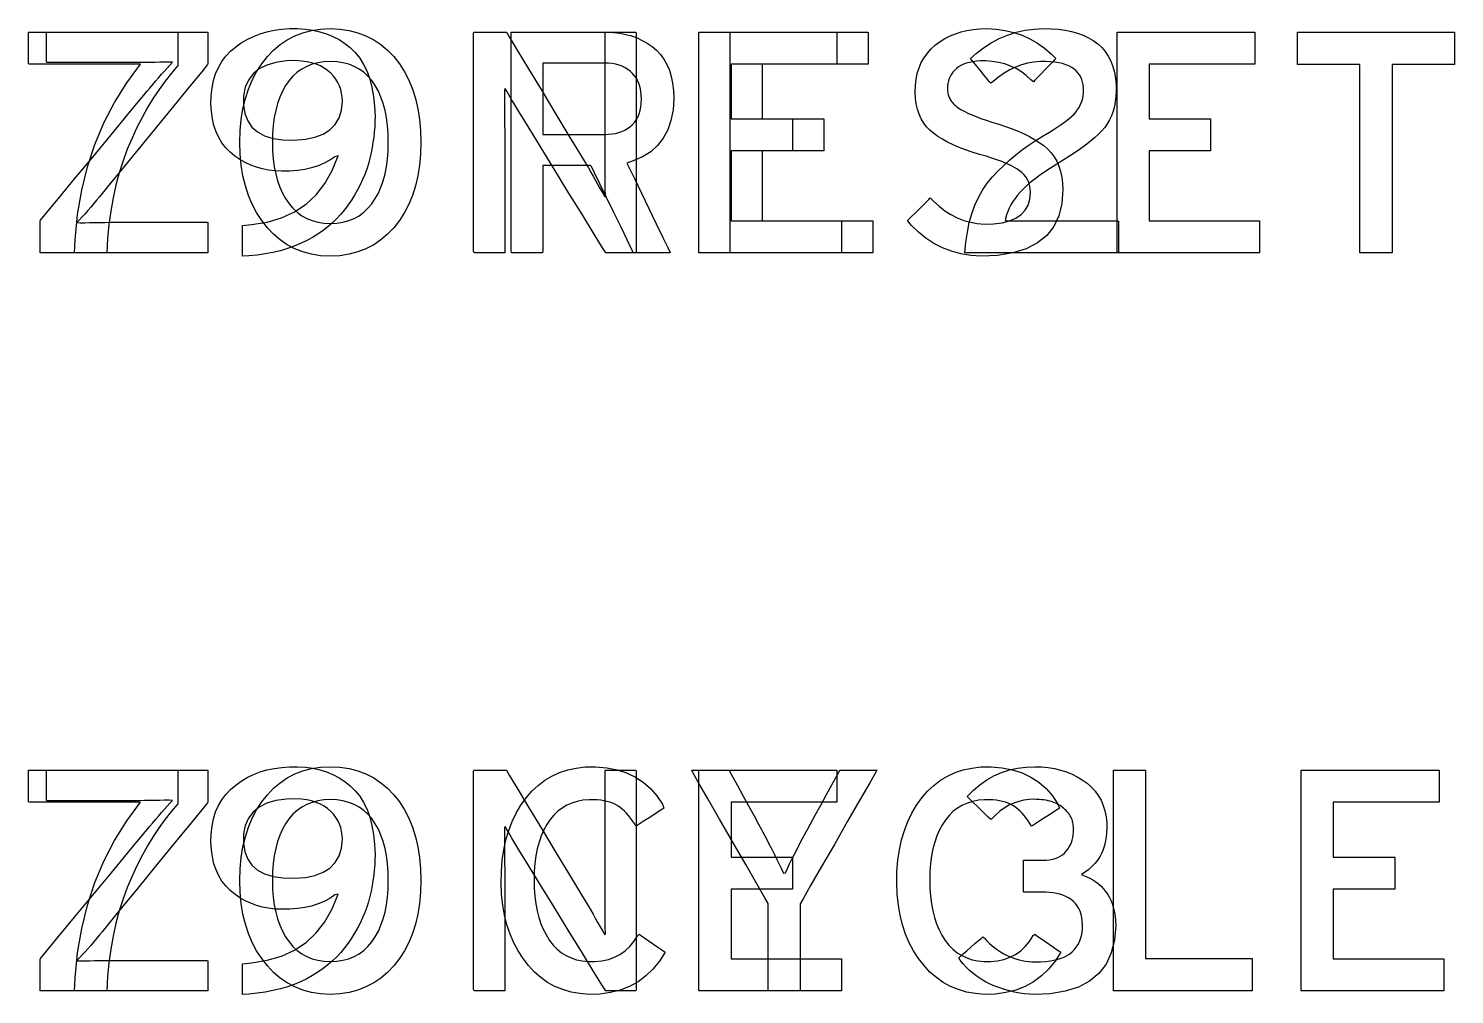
# Model space of a CAD drawing. Extents: x 1 to 47.7, y 0.2 to 35.
# Drawn here: x 20.298 to 20.925, y 9.201 to 9.626 of the extents above; entities that cross this region are included whole.
import ezdxf

# ---------------------------------------------------------------- set-up
doc = ezdxf.new("R2010")
doc.units = 0
doc.header["$MEASUREMENT"] = 0
doc.layers.add('4_2__4U__FRONT_PANEL_W_24_', color=7, linetype='CONTINUOUS')
doc.layers.add('5_1___24__TARGET_LEDS___12', color=7, linetype='CONTINUOUS')

msp = doc.modelspace()

# ---------------------------------------------------------------- linework, layer by layer
at = {"layer": '4_2__4U__FRONT_PANEL_W_24_'}
for points in [[(20.45022, 9.58721), (20.45019, 9.58498), (20.45008, 9.58274), (20.4499, 9.58047), (20.44965, 9.57819), (20.44933, 9.57589), (20.44893, 9.57356), (20.44847, 9.57122), (20.44793, 9.56886), (20.44731, 9.56648), (20.44655, 9.5641), (20.44569, 9.56175), (20.44473, 9.55944), (20.44366, 9.55715), (20.4425, 9.55489), (20.44123, 9.55267), (20.43987, 9.55047), (20.4384, 9.54831), (20.43686, 9.54621), (20.43521, 9.5442), (20.43343, 9.54228), (20.43153, 9.54045), (20.4295, 9.53871), (20.42735, 9.53705), (20.42508, 9.53548), (20.42267, 9.534), (20.42015, 9.53261), (20.41746, 9.5313), (20.41463, 9.53012), (20.41167, 9.52907), (20.40856, 9.52816), (20.40532, 9.52738), (20.40193, 9.52674), (20.39841, 9.52623), (20.39475, 9.52586), (20.39185, 9.52569), (20.39185, 9.52641), (20.39185, 9.5279), (20.39185, 9.52993), (20.39185, 9.53224), (20.39185, 9.53457), (20.39185, 9.53668), (20.39185, 9.53832), (20.39185, 9.53924), (20.39584, 9.53963), (20.40278, 9.54072), (20.4091, 9.54258), (20.4148, 9.54522), (20.41988, 9.54862), (20.42434, 9.55279), (20.42818, 9.55772), (20.4314, 9.56343), (20.434, 9.56991), (20.43257, 9.5695), (20.4303, 9.56796), (20.42784, 9.56664), (20.42518, 9.56553), (20.42234, 9.56463), (20.41929, 9.56395), (20.41606, 9.56348), (20.41264, 9.56322), (20.40913, 9.56317), (20.4062, 9.5633), (20.40338, 9.56363), (20.40066, 9.56416), (20.39803, 9.56489), (20.39551, 9.56582), (20.39309, 9.56694), (20.39077, 9.56827), (20.38855, 9.5698), (20.38644, 9.57152), (20.38454, 9.57345), (20.38288, 9.57559), (20.38147, 9.57794), (20.3803, 9.5805), (20.37936, 9.58326), (20.37867, 9.58623), (20.37822, 9.58941), (20.37801, 9.5928), (20.3781, 9.5964), (20.37849, 9.59983), (20.37915, 9.60304), (20.38009, 9.60605), (20.38131, 9.60884), (20.3828, 9.61143), (20.38457, 9.6138), (20.38663, 9.61595), (20.38895, 9.6179), (20.39139, 9.61967), (20.39398, 9.62121), (20.39672, 9.62254), (20.39961, 9.62365), (20.40264, 9.62454), (20.40582, 9.62522), (20.40915, 9.62568), (20.41262, 9.62592), (20.41618, 9.62595), (20.41959, 9.62573), (20.42284, 9.62528), (20.42595, 9.62459), (20.42891, 9.62367), (20.43172, 9.6225), (20.43439, 9.62109), (20.4369, 9.61945), (20.43927, 9.61756), (20.4415, 9.6154), (20.44349, 9.61294), (20.44522, 9.61017), (20.4467, 9.60709), (20.44792, 9.60372), (20.44888, 9.60004), (20.44959, 9.59607), (20.45003, 9.59179)], [(20.75289, 9.55512), (20.75249, 9.54899), (20.75118, 9.54357), (20.74896, 9.53887), (20.74583, 9.53488), (20.74178, 9.5316), (20.73682, 9.52904), (20.73095, 9.52719), (20.72417, 9.52606), (20.7171, 9.52569), (20.71247, 9.52606), (20.70806, 9.52681), (20.70387, 9.52794), (20.69991, 9.52945), (20.69618, 9.53134), (20.69266, 9.53361), (20.68937, 9.53626), (20.6863, 9.53929), (20.68457, 9.54142), (20.68518, 9.54203), (20.68633, 9.54317), (20.68784, 9.54468), (20.68953, 9.54637), (20.69123, 9.54806), (20.69275, 9.54957), (20.69392, 9.55074), (20.69456, 9.55138), (20.696, 9.55002), (20.69846, 9.54774), (20.70101, 9.54575), (20.70366, 9.54405), (20.70641, 9.54264), (20.70926, 9.54152), (20.7122, 9.54069), (20.71524, 9.54016), (20.71838, 9.53991), (20.72237, 9.54), (20.72617, 9.54046), (20.72946, 9.54129), (20.73225, 9.54248), (20.73453, 9.54404), (20.73631, 9.54596), (20.73759, 9.54825), (20.73837, 9.55091), (20.73865, 9.55393), (20.73859, 9.55526), (20.73842, 9.55645), (20.73813, 9.55759), (20.73772, 9.55868), (20.73719, 9.55972), (20.73655, 9.5607), (20.73578, 9.56164), (20.7349, 9.56253), (20.73389, 9.56336), (20.73267, 9.56419), (20.73127, 9.56501), (20.72969, 9.56582), (20.72794, 9.56662), (20.726, 9.56741), (20.72389, 9.56819), (20.72159, 9.56897), (20.71912, 9.56973), (20.71626, 9.57055), (20.71306, 9.57154), (20.71006, 9.57257), (20.70725, 9.57365), (20.70463, 9.57479), (20.7022, 9.57597), (20.69997, 9.57721), (20.69794, 9.57849), (20.69609, 9.57983), (20.69444, 9.5812), (20.69296, 9.58271), (20.69167, 9.58438), (20.69057, 9.58623), (20.68966, 9.58825), (20.68894, 9.59045), (20.68842, 9.59282), (20.68808, 9.59536), (20.68793, 9.59808), (20.688, 9.60092), (20.68831, 9.60364), (20.68885, 9.60622), (20.68961, 9.60866), (20.69061, 9.61096), (20.69183, 9.61312), (20.69328, 9.61514), (20.69496, 9.61701), (20.69687, 9.61875), (20.69888, 9.62025), (20.701, 9.62158), (20.70325, 9.62273), (20.70562, 9.62371), (20.70811, 9.62451), (20.71072, 9.62514), (20.71345, 9.62559), (20.71631, 9.62586), (20.7194, 9.62596), (20.72353, 9.62573), (20.7275, 9.62517), (20.7313, 9.62427), (20.73493, 9.62305), (20.7384, 9.62148), (20.74169, 9.61959), (20.74482, 9.61736), (20.74778, 9.6148), (20.74977, 9.61274), (20.74922, 9.61218), (20.74813, 9.61104), (20.74667, 9.60953), (20.74501, 9.6078), (20.74333, 9.60606), (20.7418, 9.60448), (20.74061, 9.60324), (20.73992, 9.60252), (20.73888, 9.6034), (20.73683, 9.60528), (20.73465, 9.60691), (20.73234, 9.60831), (20.72991, 9.60947), (20.72734, 9.61039), (20.72465, 9.61107), (20.72183, 9.61151), (20.71888, 9.61171), (20.71665, 9.61169), (20.71492, 9.61156), (20.7133, 9.61135), (20.7118, 9.61106), (20.71042, 9.61069), (20.70915, 9.61023), (20.70799, 9.60969), (20.70695, 9.60907), (20.70603, 9.60837), (20.70521, 9.60757), (20.70449, 9.60673), (20.70387, 9.60583), (20.70335, 9.6049), (20.70292, 9.60392), (20.70258, 9.6029), (20.70235, 9.60184), (20.70221, 9.60073), (20.70216, 9.5996), (20.70217, 9.59904), (20.70221, 9.5985), (20.70227, 9.59797), (20.70235, 9.59746), (20.70246, 9.59697), (20.70259, 9.5965), (20.70274, 9.59604), (20.70292, 9.5956), (20.70312, 9.59517), (20.70336, 9.59471), (20.70364, 9.59426), (20.70396, 9.59381), (20.70431, 9.59337), (20.7047, 9.59293), (20.70514, 9.5925), (20.7056, 9.59207), (20.70611, 9.59165), (20.70687, 9.59109), (20.70807, 9.59032), (20.70945, 9.58955), (20.71102, 9.58878), (20.71278, 9.58799), (20.71472, 9.5872), (20.71686, 9.58641), (20.71919, 9.5856), (20.72171, 9.58479), (20.72468, 9.5839), (20.72771, 9.58291), (20.73058, 9.58186), (20.73329, 9.58076), (20.73584, 9.5796), (20.73823, 9.57839), (20.74047, 9.57712), (20.74254, 9.5758), (20.74446, 9.57442), (20.7462, 9.57295), (20.74774, 9.57131), (20.74908, 9.5695), (20.75021, 9.56752), (20.75115, 9.56538), (20.75189, 9.56307), (20.75242, 9.56059), (20.75276, 9.55794)], [(20.36351, 9.60969), (20.36064, 9.60637), (20.35787, 9.60286), (20.3552, 9.59915), (20.35262, 9.59525), (20.35014, 9.59116), (20.34777, 9.58687), (20.34548, 9.58239), (20.3433, 9.57771), (20.34122, 9.57282), (20.33932, 9.56774), (20.33764, 9.56247), (20.33618, 9.55703), (20.33494, 9.55142), (20.33392, 9.54563), (20.33311, 9.53967), (20.33252, 9.53353), (20.33215, 9.52722), (20.33161, 9.52722), (20.33016, 9.52722), (20.32808, 9.52722), (20.32566, 9.52722), (20.32317, 9.52722), (20.32088, 9.52722), (20.31909, 9.52722), (20.31805, 9.52722), (20.31821, 9.53294), (20.31933, 9.54406), (20.32117, 9.55477), (20.32371, 9.56506), (20.32697, 9.57494), (20.33093, 9.5844), (20.3356, 9.59345), (20.34098, 9.60209), (20.34707, 9.6103), (20.34519, 9.6103), (20.34017, 9.6103), (20.33298, 9.6103), (20.32458, 9.6103), (20.31595, 9.6103), (20.30803, 9.6103), (20.30181, 9.6103), (20.29824, 9.6103), (20.29774, 9.61044), (20.29774, 9.61147), (20.29774, 9.61325), (20.29774, 9.61551), (20.29774, 9.61797), (20.29774, 9.62037), (20.29774, 9.62243), (20.29774, 9.62386), (20.29774, 9.6244), (20.30026, 9.6244), (20.30695, 9.6244), (20.31654, 9.6244), (20.32773, 9.6244), (20.33924, 9.6244), (20.34979, 9.6244), (20.35809, 9.6244), (20.36286, 9.6244), (20.36351, 9.62426), (20.36351, 9.62319), (20.36351, 9.62133), (20.36351, 9.61898), (20.36351, 9.6164), (20.36351, 9.6139), (20.36351, 9.61175), (20.36351, 9.61026)], [(20.58172, 9.59534), (20.58136, 9.59019), (20.58046, 9.58552), (20.57903, 9.58135), (20.57707, 9.57766), (20.57457, 9.57446), (20.57154, 9.57175), (20.56797, 9.56952), (20.56387, 9.56779), (20.56108, 9.56674), (20.56227, 9.56428), (20.56451, 9.55964), (20.56746, 9.55356), (20.57074, 9.54677), (20.57401, 9.54001), (20.57691, 9.53403), (20.57907, 9.52956), (20.58014, 9.52734), (20.57987, 9.52722), (20.57851, 9.52722), (20.57636, 9.52722), (20.57372, 9.52722), (20.57091, 9.52722), (20.56822, 9.52722), (20.56596, 9.52722), (20.56443, 9.52722), (20.56392, 9.52723), (20.56311, 9.52891), (20.56117, 9.53289), (20.55847, 9.53847), (20.55533, 9.54493), (20.55212, 9.55156), (20.54918, 9.55763), (20.54685, 9.56243), (20.54549, 9.56524), (20.5451, 9.56568), (20.54367, 9.56568), (20.5411, 9.56568), (20.53779, 9.56568), (20.53414, 9.56568), (20.53054, 9.56568), (20.52739, 9.56568), (20.52509, 9.56568), (20.52404, 9.56568), (20.52401, 9.56471), (20.52401, 9.56128), (20.52401, 9.55607), (20.52401, 9.54978), (20.52401, 9.54313), (20.52401, 9.53683), (20.52401, 9.53162), (20.52401, 9.52819), (20.52399, 9.52722), (20.5233, 9.52722), (20.5218, 9.52722), (20.51976, 9.52722), (20.51742, 9.52722), (20.51504, 9.52722), (20.51289, 9.52722), (20.51122, 9.52722), (20.51028, 9.52722), (20.51017, 9.52834), (20.51017, 9.53544), (20.51017, 9.54757), (20.51017, 9.56291), (20.51017, 9.57965), (20.51017, 9.59597), (20.51017, 9.61007), (20.51017, 9.62014), (20.51017, 9.62437), (20.51145, 9.6244), (20.51533, 9.6244), (20.52107, 9.6244), (20.52789, 9.6244), (20.53503, 9.6244), (20.54171, 9.6244), (20.54717, 9.6244), (20.55063, 9.6244), (20.55226, 9.6244), (20.55514, 9.62425), (20.5579, 9.62392), (20.56056, 9.62341), (20.56309, 9.62271), (20.56552, 9.62182), (20.56783, 9.62075), (20.57003, 9.61949), (20.57212, 9.61805), (20.57409, 9.6164), (20.57585, 9.61452), (20.57738, 9.61242), (20.57868, 9.61011), (20.57975, 9.60759), (20.58058, 9.60485), (20.58119, 9.6019), (20.58157, 9.59873)], [(20.43585, 9.59402), (20.43577, 9.5958), (20.43553, 9.5975), (20.43513, 9.59914), (20.43457, 9.60071), (20.43385, 9.60221), (20.43296, 9.60364), (20.43192, 9.60501), (20.43072, 9.6063), (20.42936, 9.60751), (20.42784, 9.60858), (20.42616, 9.6095), (20.42432, 9.61027), (20.42231, 9.61088), (20.42015, 9.61135), (20.41783, 9.61167), (20.41534, 9.61184), (20.41121, 9.61171), (20.40657, 9.61105), (20.40258, 9.60988), (20.39924, 9.6082), (20.39655, 9.606), (20.39451, 9.6033), (20.39312, 9.60009), (20.39237, 9.59636), (20.39231, 9.59225), (20.39293, 9.58853), (20.39418, 9.58532), (20.39604, 9.58262), (20.39853, 9.58045), (20.40164, 9.57878), (20.40537, 9.57763), (20.40972, 9.577), (20.41469, 9.57687), (20.41957, 9.57722), (20.4238, 9.57809), (20.4274, 9.57947), (20.43037, 9.58136), (20.43269, 9.58376), (20.43438, 9.58667), (20.43543, 9.59009)], [(20.56748, 9.59494), (20.56739, 9.59674), (20.56719, 9.59843), (20.56687, 9.6), (20.56644, 9.60147), (20.56589, 9.60282), (20.56523, 9.60407), (20.56446, 9.6052), (20.56357, 9.60622), (20.56256, 9.60716), (20.56145, 9.60801), (20.56025, 9.60874), (20.55897, 9.60935), (20.55759, 9.60986), (20.55613, 9.61024), (20.55458, 9.61051), (20.55294, 9.61067), (20.55144, 9.61071), (20.55008, 9.61071), (20.54704, 9.61071), (20.54286, 9.61071), (20.53808, 9.61071), (20.53327, 9.61071), (20.52897, 9.61071), (20.52573, 9.61071), (20.5241, 9.61071), (20.52401, 9.61007), (20.52401, 9.60735), (20.52401, 9.60305), (20.52401, 9.59781), (20.52401, 9.59226), (20.52401, 9.58702), (20.52401, 9.58273), (20.52401, 9.58), (20.5241, 9.57937), (20.52573, 9.57937), (20.52897, 9.57937), (20.53327, 9.57937), (20.53808, 9.57937), (20.54286, 9.57937), (20.54704, 9.57937), (20.55008, 9.57937), (20.55144, 9.57937), (20.55291, 9.57941), (20.55452, 9.57955), (20.55605, 9.57981), (20.5575, 9.58018), (20.55885, 9.58065), (20.56013, 9.58124), (20.56132, 9.58193), (20.56242, 9.58273), (20.56345, 9.58364), (20.56436, 9.58465), (20.56516, 9.58577), (20.56585, 9.58702), (20.56641, 9.58837), (20.56686, 9.58984), (20.56718, 9.59142), (20.56739, 9.59312)], [(20.45022, 9.26221), (20.45019, 9.25999), (20.45008, 9.25775), (20.4499, 9.25548), (20.44965, 9.2532), (20.44933, 9.2509), (20.44893, 9.24857), (20.44847, 9.24623), (20.44793, 9.24387), (20.44731, 9.24148), (20.44655, 9.23911), (20.44569, 9.23676), (20.44473, 9.23444), (20.44366, 9.23216), (20.4425, 9.2299), (20.44123, 9.22768), (20.43987, 9.22548), (20.4384, 9.22332), (20.43686, 9.22122), (20.43521, 9.21921), (20.43343, 9.21729), (20.43153, 9.21546), (20.4295, 9.21371), (20.42735, 9.21206), (20.42508, 9.21049), (20.42267, 9.20901), (20.42015, 9.20762), (20.41746, 9.20631), (20.41463, 9.20513), (20.41167, 9.20408), (20.40856, 9.20317), (20.40532, 9.20239), (20.40193, 9.20175), (20.39841, 9.20124), (20.39475, 9.20087), (20.39185, 9.2007), (20.39185, 9.20142), (20.39185, 9.20291), (20.39185, 9.20494), (20.39185, 9.20724), (20.39185, 9.20958), (20.39185, 9.21169), (20.39185, 9.21333), (20.39185, 9.21425), (20.39584, 9.21463), (20.40278, 9.21573), (20.4091, 9.21759), (20.4148, 9.22023), (20.41988, 9.22363), (20.42434, 9.2278), (20.42818, 9.23273), (20.4314, 9.23844), (20.434, 9.24491), (20.43257, 9.24451), (20.4303, 9.24297), (20.42784, 9.24165), (20.42518, 9.24054), (20.42234, 9.23964), (20.41929, 9.23896), (20.41606, 9.23849), (20.41264, 9.23823), (20.40913, 9.23818), (20.4062, 9.23831), (20.40338, 9.23864), (20.40066, 9.23917), (20.39803, 9.2399), (20.39551, 9.24083), (20.39309, 9.24195), (20.39077, 9.24328), (20.38855, 9.2448), (20.38644, 9.24653), (20.38454, 9.24846), (20.38288, 9.2506), (20.38147, 9.25295), (20.3803, 9.2555), (20.37936, 9.25827), (20.37867, 9.26124), (20.37822, 9.26442), (20.37801, 9.26781), (20.3781, 9.2714), (20.37849, 9.27483), (20.37915, 9.27805), (20.38009, 9.28106), (20.38131, 9.28385), (20.3828, 9.28643), (20.38457, 9.2888), (20.38663, 9.29096), (20.38895, 9.29291), (20.39139, 9.29467), (20.39398, 9.29622), (20.39672, 9.29755), (20.39961, 9.29866), (20.40264, 9.29955), (20.40582, 9.30023), (20.40915, 9.30069), (20.41262, 9.30093), (20.41618, 9.30095), (20.41959, 9.30074), (20.42284, 9.30029), (20.42595, 9.2996), (20.42891, 9.29867), (20.43172, 9.29751), (20.43439, 9.2961), (20.4369, 9.29446), (20.43927, 9.29257), (20.4415, 9.29041), (20.44349, 9.28794), (20.44522, 9.28517), (20.4467, 9.2821), (20.44792, 9.27873), (20.44888, 9.27505), (20.44959, 9.27107), (20.45003, 9.2668)], [(20.57794, 9.21925), (20.57539, 9.21531), (20.57254, 9.21184), (20.5694, 9.20883), (20.56595, 9.2063), (20.5622, 9.20423), (20.55815, 9.20264), (20.55379, 9.20151), (20.54914, 9.20085), (20.54441, 9.2007), (20.54034, 9.20105), (20.53649, 9.20175), (20.53284, 9.20281), (20.5294, 9.20422), (20.52618, 9.20599), (20.52316, 9.2081), (20.52035, 9.21058), (20.51776, 9.2134), (20.51534, 9.21653), (20.51316, 9.21986), (20.51126, 9.22343), (20.50963, 9.22724), (20.50829, 9.23129), (20.50723, 9.23557), (20.50644, 9.24008), (20.50594, 9.24484), (20.50571, 9.24983), (20.50581, 9.2549), (20.50621, 9.25976), (20.50688, 9.26438), (20.50783, 9.26878), (20.50906, 9.27294), (20.51057, 9.27687), (20.51236, 9.28057), (20.51443, 9.28404), (20.51677, 9.28728), (20.51928, 9.2902), (20.52201, 9.29277), (20.52494, 9.29499), (20.52808, 9.29687), (20.53143, 9.29839), (20.535, 9.29956), (20.53877, 9.30038), (20.54276, 9.30085), (20.54725, 9.30093), (20.55216, 9.30051), (20.55672, 9.29962), (20.56093, 9.29827), (20.56478, 9.29644), (20.56828, 9.29414), (20.57143, 9.29138), (20.57422, 9.28814), (20.57666, 9.28444), (20.57737, 9.28272), (20.57644, 9.28212), (20.57488, 9.28111), (20.57292, 9.27985), (20.5708, 9.27848), (20.56872, 9.27714), (20.56692, 9.27598), (20.56563, 9.27515), (20.56506, 9.27478), (20.56435, 9.27593), (20.56352, 9.27719), (20.56266, 9.27837), (20.56179, 9.27947), (20.56089, 9.28049), (20.55998, 9.28143), (20.55904, 9.28229), (20.55808, 9.28307), (20.55708, 9.28376), (20.55598, 9.28435), (20.55482, 9.28487), (20.55359, 9.28532), (20.5523, 9.28569), (20.55095, 9.28599), (20.54952, 9.28622), (20.54804, 9.28637), (20.54648, 9.28645), (20.5444, 9.28643), (20.54171, 9.28619), (20.53917, 9.2857), (20.5368, 9.28497), (20.53458, 9.284), (20.53252, 9.28279), (20.53061, 9.28134), (20.52886, 9.27965), (20.52727, 9.27772), (20.52581, 9.27552), (20.52451, 9.27313), (20.52338, 9.27054), (20.52242, 9.26777), (20.52163, 9.26481), (20.52102, 9.26167), (20.52058, 9.25834), (20.52031, 9.25482), (20.52021, 9.25111), (20.52028, 9.24742), (20.52053, 9.24392), (20.52095, 9.2406), (20.52154, 9.23746), (20.5223, 9.23451), (20.52324, 9.23174), (20.52435, 9.22915), (20.52563, 9.22675), (20.52707, 9.22452), (20.52864, 9.22246), (20.53037, 9.22065), (20.53225, 9.2191), (20.5343, 9.21781), (20.53649, 9.21678), (20.53885, 9.216), (20.54136, 9.21548), (20.54403, 9.21521), (20.54701, 9.21521), (20.55005, 9.21552), (20.5529, 9.21615), (20.55555, 9.21709), (20.558, 9.21836), (20.56025, 9.21994), (20.56231, 9.22185), (20.56416, 9.22407), (20.56582, 9.22661), (20.56646, 9.22718), (20.56743, 9.22651), (20.56895, 9.22546), (20.57082, 9.22417), (20.57282, 9.22279), (20.57474, 9.22146), (20.57637, 9.22033), (20.57751, 9.21955)], [(20.75202, 9.21925), (20.74948, 9.21531), (20.74663, 9.21184), (20.74348, 9.20883), (20.74003, 9.2063), (20.73628, 9.20423), (20.73223, 9.20264), (20.72788, 9.20151), (20.72322, 9.20085), (20.7185, 9.2007), (20.71443, 9.20105), (20.71057, 9.20175), (20.70692, 9.20281), (20.70349, 9.20422), (20.70026, 9.20599), (20.69724, 9.2081), (20.69444, 9.21058), (20.69184, 9.2134), (20.68942, 9.21653), (20.68724, 9.21986), (20.68534, 9.22343), (20.68372, 9.22724), (20.68238, 9.23129), (20.68131, 9.23557), (20.68053, 9.24008), (20.68002, 9.24484), (20.67979, 9.24983), (20.6799, 9.2549), (20.68029, 9.25976), (20.68097, 9.26438), (20.68192, 9.26878), (20.68315, 9.27294), (20.68466, 9.27687), (20.68645, 9.28057), (20.68852, 9.28404), (20.69086, 9.28728), (20.69337, 9.2902), (20.69609, 9.29277), (20.69902, 9.29499), (20.70217, 9.29687), (20.70552, 9.29839), (20.70908, 9.29956), (20.71286, 9.30038), (20.71684, 9.30085), (20.72133, 9.30093), (20.72625, 9.30051), (20.73081, 9.29962), (20.73501, 9.29827), (20.73887, 9.29644), (20.74237, 9.29414), (20.74551, 9.29138), (20.74831, 9.28814), (20.75075, 9.28444), (20.75146, 9.28272), (20.75052, 9.28212), (20.74897, 9.28111), (20.74701, 9.27985), (20.74488, 9.27848), (20.74281, 9.27714), (20.74101, 9.27598), (20.73971, 9.27515), (20.73914, 9.27478), (20.73843, 9.27593), (20.7376, 9.27719), (20.73675, 9.27837), (20.73588, 9.27947), (20.73498, 9.28049), (20.73406, 9.28143), (20.73312, 9.28229), (20.73216, 9.28307), (20.73117, 9.28376), (20.73007, 9.28435), (20.72891, 9.28487), (20.72769, 9.28532), (20.72639, 9.28569), (20.72504, 9.28599), (20.72361, 9.28622), (20.72212, 9.28637), (20.72057, 9.28645), (20.71848, 9.28643), (20.71579, 9.28619), (20.71326, 9.2857), (20.71088, 9.28497), (20.70867, 9.284), (20.7066, 9.28279), (20.7047, 9.28134), (20.70295, 9.27965), (20.70136, 9.27772), (20.6999, 9.27552), (20.69859, 9.27313), (20.69746, 9.27054), (20.6965, 9.26777), (20.69572, 9.26481), (20.6951, 9.26167), (20.69466, 9.25834), (20.69439, 9.25482), (20.6943, 9.25111), (20.69437, 9.24742), (20.69462, 9.24392), (20.69503, 9.2406), (20.69563, 9.23746), (20.69639, 9.23451), (20.69732, 9.23174), (20.69843, 9.22915), (20.69971, 9.22675), (20.70116, 9.22452), (20.70273, 9.22246), (20.70446, 9.22065), (20.70634, 9.2191), (20.70838, 9.21781), (20.71058, 9.21678), (20.71293, 9.216), (20.71545, 9.21548), (20.71812, 9.21521), (20.72109, 9.21521), (20.72414, 9.21552), (20.72699, 9.21615), (20.72964, 9.21709), (20.73209, 9.21836), (20.73434, 9.21994), (20.73639, 9.22185), (20.73825, 9.22407), (20.73991, 9.22661), (20.74055, 9.22718), (20.74152, 9.22651), (20.74304, 9.22546), (20.7449, 9.22417), (20.7469, 9.22279), (20.74883, 9.22146), (20.75046, 9.22033), (20.7516, 9.21955)], [(20.36351, 9.2847), (20.36064, 9.28138), (20.35787, 9.27787), (20.3552, 9.27416), (20.35262, 9.27026), (20.35014, 9.26617), (20.34777, 9.26188), (20.34548, 9.2574), (20.3433, 9.25272), (20.34122, 9.24783), (20.33932, 9.24274), (20.33764, 9.23748), (20.33618, 9.23204), (20.33494, 9.22643), (20.33392, 9.22064), (20.33311, 9.21468), (20.33252, 9.20854), (20.33215, 9.20223), (20.33161, 9.20223), (20.33016, 9.20223), (20.32808, 9.20223), (20.32566, 9.20223), (20.32317, 9.20223), (20.32088, 9.20223), (20.31909, 9.20223), (20.31805, 9.20223), (20.31821, 9.20795), (20.31933, 9.21907), (20.32117, 9.22978), (20.32371, 9.24007), (20.32697, 9.24995), (20.33093, 9.25941), (20.3356, 9.26846), (20.34098, 9.27709), (20.34707, 9.28531), (20.34519, 9.28531), (20.34017, 9.28531), (20.33298, 9.28531), (20.32458, 9.28531), (20.31595, 9.28531), (20.30803, 9.28531), (20.30181, 9.28531), (20.29824, 9.28531), (20.29774, 9.28545), (20.29774, 9.28647), (20.29774, 9.28825), (20.29774, 9.29052), (20.29774, 9.29298), (20.29774, 9.29538), (20.29774, 9.29744), (20.29774, 9.29887), (20.29774, 9.29941), (20.30026, 9.29941), (20.30695, 9.29941), (20.31654, 9.29941), (20.32773, 9.29941), (20.33924, 9.29941), (20.34979, 9.29941), (20.35809, 9.29941), (20.36286, 9.29941), (20.36351, 9.29926), (20.36351, 9.2982), (20.36351, 9.29634), (20.36351, 9.29398), (20.36351, 9.29141), (20.36351, 9.28891), (20.36351, 9.28676), (20.36351, 9.28526)], [(20.63733, 9.24064), (20.63733, 9.23922), (20.63733, 9.23542), (20.63733, 9.22996), (20.63733, 9.22355), (20.63733, 9.21692), (20.63733, 9.21078), (20.63733, 9.20584), (20.63733, 9.20282), (20.63726, 9.20223), (20.63639, 9.20223), (20.63474, 9.20223), (20.63258, 9.20223), (20.63016, 9.20223), (20.62776, 9.20223), (20.62564, 9.20223), (20.62405, 9.20223), (20.62326, 9.20223), (20.62322, 9.203), (20.62322, 9.20623), (20.62322, 9.21131), (20.62322, 9.21753), (20.62322, 9.22418), (20.62322, 9.23053), (20.62322, 9.23588), (20.62322, 9.23949), (20.62321, 9.2407), (20.62174, 9.24326), (20.61825, 9.24934), (20.61335, 9.25787), (20.60768, 9.26773), (20.60187, 9.27784), (20.59654, 9.28711), (20.59233, 9.29444), (20.58986, 9.29874), (20.58961, 9.29941), (20.59073, 9.29941), (20.59273, 9.29941), (20.5953, 9.29941), (20.59814, 9.29941), (20.60094, 9.29941), (20.60339, 9.29941), (20.60518, 9.29941), (20.606, 9.29941), (20.60639, 9.29874), (20.6077, 9.29635), (20.60969, 9.29271), (20.61208, 9.28833), (20.61462, 9.28369), (20.61701, 9.2793), (20.619, 9.27567), (20.6203, 9.27328), (20.62093, 9.27212), (20.62228, 9.26955), (20.62357, 9.26707), (20.6248, 9.26468), (20.62596, 9.26239), (20.62706, 9.26019), (20.6281, 9.25809), (20.62908, 9.25608), (20.62999, 9.25417), (20.63083, 9.25431), (20.63172, 9.25618), (20.63267, 9.25815), (20.63369, 9.26023), (20.63479, 9.26242), (20.63596, 9.26471), (20.6372, 9.26711), (20.63851, 9.26962), (20.6399, 9.27223), (20.64048, 9.2733), (20.64187, 9.27584), (20.64393, 9.27958), (20.64637, 9.28403), (20.64892, 9.28869), (20.65131, 9.29305), (20.65326, 9.29661), (20.6545, 9.29887), (20.65485, 9.29941), (20.65576, 9.29941), (20.65759, 9.29941), (20.66004, 9.29941), (20.66281, 9.29941), (20.6656, 9.29941), (20.6681, 9.29941), (20.67, 9.29941), (20.671, 9.29941), (20.67057, 9.2985), (20.66791, 9.29388), (20.66357, 9.28633), (20.65817, 9.27693), (20.65235, 9.26678), (20.64672, 9.25699), (20.64192, 9.24864), (20.63858, 9.24282)], [(20.43585, 9.26903), (20.43577, 9.27081), (20.43553, 9.27251), (20.43513, 9.27415), (20.43457, 9.27572), (20.43385, 9.27722), (20.43296, 9.27865), (20.43192, 9.28002), (20.43072, 9.28131), (20.42936, 9.28252), (20.42784, 9.28359), (20.42616, 9.28451), (20.42432, 9.28527), (20.42231, 9.28589), (20.42015, 9.28636), (20.41783, 9.28668), (20.41534, 9.28685), (20.41121, 9.28672), (20.40657, 9.28606), (20.40258, 9.28489), (20.39924, 9.28321), (20.39655, 9.28101), (20.39451, 9.27831), (20.39312, 9.2751), (20.39237, 9.27137), (20.39231, 9.26726), (20.39293, 9.26354), (20.39418, 9.26033), (20.39604, 9.25763), (20.39853, 9.25545), (20.40164, 9.25379), (20.40537, 9.25264), (20.40972, 9.252), (20.41469, 9.25188), (20.41957, 9.25223), (20.4238, 9.2531), (20.4274, 9.25448), (20.43037, 9.25637), (20.43269, 9.25877), (20.43438, 9.26168), (20.43543, 9.2651)]]:
    msp.add_lwpolyline(points, close=True, dxfattribs=at)
for points in [[(20.60654, 9.52722), (20.60654, 9.6244), (20.66721, 9.6244), (20.66721, 9.6103), (20.62065, 9.6103), (20.62065, 9.58615), (20.64769, 9.58615), (20.64769, 9.57206), (20.62065, 9.57206), (20.62065, 9.54132), (20.66924, 9.54132), (20.66924, 9.52722), (20.60654, 9.52722)], [(20.77676, 9.52722), (20.77676, 9.6244), (20.83743, 9.6244), (20.83743, 9.6103), (20.79087, 9.6103), (20.79087, 9.58615), (20.81791, 9.58615), (20.81791, 9.57206), (20.79087, 9.57206), (20.79087, 9.54132), (20.83946, 9.54132), (20.83946, 9.52722), (20.77676, 9.52722)], [(20.89775, 9.61017), (20.89775, 9.52722), (20.88364, 9.52722), (20.88364, 9.61017), (20.85619, 9.61017), (20.85619, 9.6244), (20.92524, 9.6244), (20.92524, 9.61017), (20.89775, 9.61017)], [(20.7752, 9.20223), (20.7752, 9.29941), (20.78931, 9.29941), (20.78931, 9.21646), (20.83626, 9.21646), (20.83626, 9.20223), (20.7752, 9.20223)], [(20.8578, 9.20223), (20.8578, 9.29941), (20.91846, 9.29941), (20.91846, 9.28531), (20.87191, 9.28531), (20.87191, 9.26116), (20.89895, 9.26116), (20.89895, 9.24706), (20.87191, 9.24706), (20.87191, 9.21633), (20.92051, 9.21633), (20.92051, 9.20223), (20.8578, 9.20223)]]:
    msp.add_lwpolyline(points, dxfattribs=at)
at = {"layer": '5_1___24__TARGET_LEDS___12'}
for points in [[(20.47043, 9.57587), (20.47026, 9.5707), (20.46979, 9.56578), (20.46904, 9.56111), (20.46801, 9.55668), (20.46668, 9.55251), (20.46507, 9.54858), (20.46317, 9.54491), (20.46099, 9.54148), (20.4585, 9.53828), (20.45576, 9.5354), (20.45281, 9.53289), (20.44963, 9.53076), (20.44624, 9.529), (20.44263, 9.52761), (20.4388, 9.52659), (20.43475, 9.52595), (20.43049, 9.52569), (20.42626, 9.52595), (20.42225, 9.52659), (20.41846, 9.52761), (20.41489, 9.529), (20.41155, 9.53076), (20.40843, 9.53289), (20.40552, 9.5354), (20.40284, 9.53828), (20.40035, 9.54148), (20.39812, 9.54491), (20.39617, 9.54858), (20.39452, 9.55251), (20.39317, 9.55668), (20.3921, 9.56111), (20.39133, 9.56578), (20.39086, 9.5707), (20.39068, 9.57587), (20.39086, 9.58105), (20.39133, 9.58598), (20.3921, 9.59067), (20.39317, 9.59511), (20.39452, 9.59931), (20.39617, 9.60327), (20.39812, 9.60698), (20.40035, 9.61045), (20.40284, 9.61365), (20.40552, 9.61648), (20.40843, 9.61895), (20.41155, 9.62105), (20.41489, 9.62278), (20.41846, 9.62413), (20.42225, 9.62512), (20.42626, 9.62574), (20.43049, 9.62599), (20.43475, 9.62574), (20.4388, 9.62512), (20.44263, 9.62413), (20.44624, 9.62278), (20.44963, 9.62105), (20.45281, 9.61895), (20.45576, 9.61648), (20.4585, 9.61365), (20.46099, 9.61045), (20.46317, 9.60698), (20.46507, 9.60327), (20.46668, 9.59931), (20.46801, 9.59511), (20.46904, 9.59067), (20.46979, 9.58598), (20.47026, 9.58105)], [(20.70983, 9.52725), (20.71023, 9.53191), (20.71087, 9.53633), (20.71174, 9.54052), (20.71285, 9.54446), (20.7142, 9.54817), (20.71577, 9.55164), (20.71759, 9.55487), (20.71964, 9.55787), (20.72192, 9.56062), (20.72436, 9.56321), (20.7269, 9.56571), (20.72954, 9.56812), (20.73228, 9.57043), (20.73512, 9.57265), (20.73806, 9.57478), (20.74111, 9.57681), (20.74425, 9.57875), (20.74699, 9.58036), (20.74902, 9.58162), (20.75089, 9.58284), (20.7526, 9.58402), (20.75415, 9.58516), (20.75553, 9.58626), (20.75675, 9.58732), (20.75781, 9.58833), (20.7587, 9.58931), (20.75942, 9.59027), (20.76003, 9.59125), (20.76056, 9.59225), (20.761, 9.59326), (20.76137, 9.59429), (20.76166, 9.59534), (20.76187, 9.59641), (20.762, 9.5975), (20.76204, 9.5986), (20.762, 9.5999), (20.76186, 9.60117), (20.7616, 9.60236), (20.76125, 9.60349), (20.76078, 9.60455), (20.76021, 9.60554), (20.75954, 9.60646), (20.75876, 9.60732), (20.75787, 9.60811), (20.75681, 9.60884), (20.7556, 9.60949), (20.75426, 9.61004), (20.75278, 9.61051), (20.75115, 9.61088), (20.74939, 9.61116), (20.74748, 9.61136), (20.74543, 9.61146), (20.74303, 9.61145), (20.74018, 9.61119), (20.73741, 9.61069), (20.73471, 9.60995), (20.73208, 9.60898), (20.72952, 9.60776), (20.72703, 9.60631), (20.72462, 9.60462), (20.72228, 9.6027), (20.72116, 9.60189), (20.72051, 9.60269), (20.71942, 9.60403), (20.71803, 9.60574), (20.71651, 9.60761), (20.71501, 9.60945), (20.7137, 9.61106), (20.71274, 9.61225), (20.71228, 9.61281), (20.71473, 9.61502), (20.71802, 9.61754), (20.72142, 9.61973), (20.72495, 9.62159), (20.7286, 9.62312), (20.73238, 9.62433), (20.73628, 9.62521), (20.7403, 9.62576), (20.74444, 9.62599), (20.74775, 9.62591), (20.75089, 9.62566), (20.75387, 9.62524), (20.75668, 9.62466), (20.75933, 9.62392), (20.7618, 9.62301), (20.76412, 9.62193), (20.76626, 9.62069), (20.76823, 9.61927), (20.77001, 9.61762), (20.77157, 9.6158), (20.77291, 9.6138), (20.77403, 9.61162), (20.77494, 9.60927), (20.77563, 9.60673), (20.77611, 9.60402), (20.77637, 9.60113), (20.77641, 9.59836), (20.77627, 9.59599), (20.77599, 9.59373), (20.77557, 9.59158), (20.775, 9.58953), (20.7743, 9.5876), (20.77344, 9.58577), (20.77245, 9.58405), (20.77131, 9.58245), (20.76999, 9.58092), (20.76847, 9.57938), (20.76679, 9.57783), (20.76493, 9.57625), (20.7629, 9.57465), (20.76071, 9.57304), (20.75834, 9.5714), (20.7558, 9.56975), (20.75309, 9.56807), (20.75019, 9.5663), (20.74746, 9.56457), (20.74494, 9.56289), (20.74262, 9.56127), (20.7405, 9.5597), (20.73859, 9.55818), (20.73688, 9.55672), (20.73537, 9.55532), (20.73406, 9.55396), (20.7329, 9.55259), (20.73185, 9.55119), (20.7309, 9.54977), (20.73005, 9.54834), (20.72931, 9.54688), (20.72868, 9.5454), (20.72815, 9.5439), (20.72773, 9.54237), (20.72772, 9.54135), (20.73061, 9.54135), (20.73621, 9.54135), (20.74362, 9.54135), (20.75197, 9.54135), (20.76036, 9.54135), (20.76792, 9.54135), (20.77376, 9.54135), (20.777, 9.54135), (20.77737, 9.54119), (20.77737, 9.54018), (20.77737, 9.53846), (20.77737, 9.53628), (20.77737, 9.5339), (20.77737, 9.53155), (20.77737, 9.5295), (20.77737, 9.52799), (20.77737, 9.52728), (20.77587, 9.52725), (20.77018, 9.52725), (20.76136, 9.52725), (20.75061, 9.52725), (20.73912, 9.52725), (20.7281, 9.52725), (20.71875, 9.52725), (20.71226, 9.52725)], [(20.30286, 9.52725), (20.30286, 9.52777), (20.30286, 9.52915), (20.30286, 9.53113), (20.30286, 9.53347), (20.30286, 9.53589), (20.30286, 9.53815), (20.30286, 9.53999), (20.30286, 9.54115), (20.30301, 9.5416), (20.30565, 9.5448), (20.31094, 9.55119), (20.31801, 9.55974), (20.32601, 9.56941), (20.33407, 9.57914), (20.34132, 9.58792), (20.34692, 9.59468), (20.35, 9.5984), (20.35111, 9.59974), (20.35245, 9.60133), (20.35376, 9.60288), (20.35506, 9.60438), (20.35632, 9.60582), (20.35757, 9.60722), (20.35879, 9.60856), (20.35998, 9.60986), (20.36115, 9.61111), (20.35962, 9.61123), (20.35758, 9.61118), (20.35547, 9.61113), (20.35329, 9.61109), (20.35104, 9.61106), (20.34873, 9.61104), (20.34634, 9.61102), (20.34388, 9.61101), (20.34169, 9.61101), (20.34002, 9.61101), (20.33624, 9.61101), (20.33102, 9.61101), (20.32501, 9.61101), (20.31885, 9.61101), (20.31321, 9.61101), (20.30873, 9.61101), (20.30608, 9.61101), (20.30564, 9.6111), (20.30564, 9.61197), (20.30564, 9.61356), (20.30564, 9.61561), (20.30564, 9.61788), (20.30564, 9.62015), (20.30564, 9.62214), (20.30564, 9.62364), (20.30564, 9.62439), (20.30699, 9.62443), (20.31281, 9.62443), (20.32203, 9.62443), (20.33337, 9.62443), (20.34553, 9.62443), (20.35724, 9.62443), (20.3672, 9.62443), (20.37412, 9.62443), (20.37671, 9.62443), (20.37671, 9.62392), (20.37671, 9.62254), (20.37671, 9.62056), (20.37671, 9.61824), (20.37671, 9.61582), (20.37671, 9.61357), (20.37671, 9.61174), (20.37671, 9.61058), (20.37656, 9.61013), (20.37395, 9.60693), (20.36872, 9.60053), (20.36172, 9.59198), (20.35382, 9.58231), (20.34586, 9.57256), (20.33868, 9.56378), (20.33315, 9.55701), (20.33011, 9.55329), (20.32902, 9.55195), (20.3277, 9.55034), (20.32639, 9.54878), (20.32511, 9.54728), (20.32384, 9.54583), (20.3226, 9.54443), (20.32137, 9.54309), (20.32016, 9.5418), (20.31896, 9.54057), (20.32049, 9.54045), (20.32253, 9.5405), (20.32464, 9.54055), (20.32682, 9.54059), (20.32906, 9.54062), (20.33138, 9.54064), (20.33377, 9.54066), (20.33623, 9.54067), (20.33842, 9.54067), (20.3402, 9.54067), (20.3442, 9.54067), (20.34975, 9.54067), (20.35614, 9.54067), (20.36268, 9.54067), (20.36867, 9.54067), (20.37342, 9.54067), (20.37624, 9.54067), (20.37671, 9.54058), (20.37671, 9.53971), (20.37671, 9.53812), (20.37671, 9.53607), (20.37671, 9.53379), (20.37671, 9.53153), (20.37671, 9.52953), (20.37671, 9.52804), (20.37671, 9.52729), (20.3753, 9.52725), (20.36926, 9.52725), (20.35968, 9.52725), (20.3479, 9.52725), (20.33525, 9.52725), (20.32309, 9.52725), (20.31274, 9.52725), (20.30555, 9.52725)], [(20.55174, 9.52725), (20.55038, 9.52947), (20.54672, 9.53541), (20.54146, 9.54395), (20.53528, 9.55399), (20.52886, 9.56442), (20.52287, 9.57415), (20.518, 9.58205), (20.51493, 9.58704), (20.51395, 9.58865), (20.51304, 9.59017), (20.51216, 9.59165), (20.5113, 9.59309), (20.51048, 9.59448), (20.50969, 9.59583), (20.50892, 9.59714), (20.50819, 9.59841), (20.50748, 9.59963), (20.50719, 9.59884), (20.50719, 9.5965), (20.5072, 9.59409), (20.50721, 9.5916), (20.50722, 9.58904), (20.50724, 9.5864), (20.50726, 9.58369), (20.50729, 9.58091), (20.50732, 9.57804), (20.50732, 9.57626), (20.50732, 9.57174), (20.50732, 9.56493), (20.50732, 9.55676), (20.50732, 9.54812), (20.50732, 9.53995), (20.50732, 9.53314), (20.50732, 9.52862), (20.50731, 9.52725), (20.50668, 9.52725), (20.50525, 9.52725), (20.50326, 9.52725), (20.50098, 9.52725), (20.49864, 9.52725), (20.4965, 9.52725), (20.4948, 9.52725), (20.49379, 9.52725), (20.49363, 9.52793), (20.49363, 9.53423), (20.49363, 9.54569), (20.49363, 9.56054), (20.49363, 9.57703), (20.49363, 9.5934), (20.49363, 9.60788), (20.49363, 9.61871), (20.49363, 9.62412), (20.4939, 9.62443), (20.49508, 9.62443), (20.49694, 9.62443), (20.49924, 9.62443), (20.5017, 9.62443), (20.50407, 9.62443), (20.50609, 9.62443), (20.50749, 9.62443), (20.50802, 9.62443), (20.50932, 9.62227), (20.5128, 9.61649), (20.51782, 9.60818), (20.52371, 9.59841), (20.52984, 9.58825), (20.53554, 9.57879), (20.54019, 9.57109), (20.54311, 9.56624), (20.5441, 9.56458), (20.54515, 9.56278), (20.54616, 9.56104), (20.54713, 9.55936), (20.54805, 9.55774), (20.54893, 9.55619), (20.54976, 9.5547), (20.55056, 9.55327), (20.5513, 9.5519), (20.55159, 9.55268), (20.55157, 9.55509), (20.55154, 9.55757), (20.55152, 9.56011), (20.55151, 9.56272), (20.55149, 9.56541), (20.55148, 9.56815), (20.55148, 9.57097), (20.55147, 9.57386), (20.55147, 9.57563), (20.55147, 9.58014), (20.55147, 9.58691), (20.55147, 9.59505), (20.55147, 9.60365), (20.55147, 9.61179), (20.55147, 9.61857), (20.55147, 9.62307), (20.55148, 9.62443), (20.55212, 9.62443), (20.55355, 9.62443), (20.55553, 9.62443), (20.55782, 9.62443), (20.56016, 9.62443), (20.5623, 9.62443), (20.564, 9.62443), (20.565, 9.62443), (20.56517, 9.62375), (20.56517, 9.61745), (20.56517, 9.60599), (20.56517, 9.59114), (20.56517, 9.57464), (20.56517, 9.55828), (20.56517, 9.5438), (20.56517, 9.53297), (20.56517, 9.52756), (20.56492, 9.52725), (20.56382, 9.52725), (20.56208, 9.52725), (20.55993, 9.52725), (20.55763, 9.52725), (20.55542, 9.52725), (20.55354, 9.52725), (20.55223, 9.52725)], [(20.45605, 9.57587), (20.45597, 9.57969), (20.4557, 9.58331), (20.45525, 9.58674), (20.45463, 9.58996), (20.45383, 9.59299), (20.45285, 9.59582), (20.45169, 9.59846), (20.45035, 9.60089), (20.44883, 9.6031), (20.44713, 9.60504), (20.44526, 9.60672), (20.44322, 9.60815), (20.44101, 9.60932), (20.43863, 9.61025), (20.43609, 9.61091), (20.43337, 9.61133), (20.43049, 9.61148), (20.42766, 9.61133), (20.425, 9.61091), (20.4225, 9.61025), (20.42015, 9.60932), (20.41798, 9.60815), (20.41596, 9.60672), (20.4141, 9.60504), (20.41241, 9.6031), (20.41087, 9.60089), (20.40951, 9.59846), (20.40833, 9.59582), (20.40733, 9.59299), (20.40651, 9.58996), (20.40587, 9.58674), (20.40542, 9.58331), (20.40515, 9.57969), (20.40506, 9.57587), (20.40515, 9.5721), (20.40542, 9.56852), (20.40587, 9.56514), (20.40651, 9.56195), (20.40733, 9.55895), (20.40833, 9.55614), (20.40951, 9.55353), (20.41087, 9.55112), (20.41241, 9.54886), (20.4141, 9.54683), (20.41596, 9.54507), (20.41798, 9.54358), (20.42015, 9.54236), (20.4225, 9.54141), (20.425, 9.54074), (20.42766, 9.54033), (20.43049, 9.5402), (20.43337, 9.54033), (20.43609, 9.54074), (20.43863, 9.54141), (20.44101, 9.54236), (20.44322, 9.54358), (20.44526, 9.54507), (20.44713, 9.54683), (20.44883, 9.54886), (20.45035, 9.55112), (20.45169, 9.55353), (20.45285, 9.55614), (20.45383, 9.55895), (20.45463, 9.56195), (20.45525, 9.56514), (20.4557, 9.56852), (20.45597, 9.5721)], [(20.47043, 9.25087), (20.47026, 9.2457), (20.46979, 9.24077), (20.46904, 9.2361), (20.46801, 9.23168), (20.46668, 9.2275), (20.46507, 9.22358), (20.46317, 9.2199), (20.46099, 9.21648), (20.4585, 9.21328), (20.45576, 9.21039), (20.45281, 9.20789), (20.44963, 9.20575), (20.44624, 9.20399), (20.44263, 9.2026), (20.4388, 9.20159), (20.43475, 9.20095), (20.43049, 9.20068), (20.42626, 9.20095), (20.42225, 9.20159), (20.41846, 9.2026), (20.41489, 9.20399), (20.41155, 9.20575), (20.40843, 9.20789), (20.40552, 9.21039), (20.40284, 9.21328), (20.40035, 9.21648), (20.39812, 9.2199), (20.39617, 9.22358), (20.39452, 9.2275), (20.39317, 9.23168), (20.3921, 9.2361), (20.39133, 9.24077), (20.39086, 9.2457), (20.39068, 9.25087), (20.39086, 9.25604), (20.39133, 9.26097), (20.3921, 9.26566), (20.39317, 9.2701), (20.39452, 9.2743), (20.39617, 9.27826), (20.39812, 9.28197), (20.40035, 9.28544), (20.40284, 9.28864), (20.40552, 9.29148), (20.40843, 9.29394), (20.41155, 9.29604), (20.41489, 9.29777), (20.41846, 9.29913), (20.42225, 9.30012), (20.42626, 9.30074), (20.43049, 9.30098), (20.43475, 9.30074), (20.4388, 9.30012), (20.44263, 9.29913), (20.44624, 9.29777), (20.44963, 9.29604), (20.45281, 9.29394), (20.45576, 9.29148), (20.4585, 9.28864), (20.46099, 9.28544), (20.46317, 9.28197), (20.46507, 9.27826), (20.46668, 9.2743), (20.46801, 9.2701), (20.46904, 9.26566), (20.46979, 9.26097), (20.47026, 9.25604)], [(20.77619, 9.2311), (20.77564, 9.22466), (20.77421, 9.21899), (20.77191, 9.21408), (20.76873, 9.20993), (20.76469, 9.20655), (20.75977, 9.20394), (20.75397, 9.20209), (20.74731, 9.201), (20.74057, 9.20069), (20.73829, 9.2008), (20.73603, 9.20101), (20.7338, 9.20132), (20.7316, 9.20173), (20.72941, 9.20224), (20.72725, 9.20285), (20.72512, 9.20357), (20.72301, 9.20438), (20.72092, 9.2053), (20.71891, 9.20632), (20.717, 9.20743), (20.7152, 9.20863), (20.71349, 9.2099), (20.71189, 9.21126), (20.71039, 9.21271), (20.70899, 9.21423), (20.7077, 9.21584), (20.70708, 9.21686), (20.70776, 9.21745), (20.70899, 9.21853), (20.7106, 9.21993), (20.7124, 9.2215), (20.71419, 9.22307), (20.7158, 9.22447), (20.71704, 9.22555), (20.71771, 9.22614), (20.71839, 9.2255), (20.71946, 9.22431), (20.72058, 9.2232), (20.72173, 9.22216), (20.72292, 9.22119), (20.72415, 9.22029), (20.72541, 9.21947), (20.72671, 9.21871), (20.72805, 9.21802), (20.72943, 9.21741), (20.73083, 9.21687), (20.73224, 9.21639), (20.73364, 9.21599), (20.73505, 9.21566), (20.73647, 9.2154), (20.73788, 9.21522), (20.7393, 9.2151), (20.74072, 9.21505), (20.74305, 9.21509), (20.74537, 9.21525), (20.74753, 9.21551), (20.74952, 9.21588), (20.75135, 9.21636), (20.753, 9.21696), (20.75449, 9.21766), (20.75581, 9.21848), (20.75696, 9.21941), (20.75794, 9.22039), (20.7588, 9.22145), (20.75955, 9.2226), (20.76018, 9.22384), (20.76069, 9.22517), (20.76109, 9.22658), (20.76137, 9.22808), (20.76153, 9.22967), (20.76156, 9.23134), (20.76146, 9.23298), (20.76124, 9.23452), (20.76091, 9.23596), (20.76046, 9.2373), (20.7599, 9.23854), (20.75923, 9.23967), (20.75844, 9.24071), (20.75754, 9.24165), (20.75651, 9.24247), (20.75539, 9.24319), (20.75419, 9.24381), (20.75292, 9.24435), (20.75157, 9.2448), (20.75015, 9.24516), (20.74865, 9.24543), (20.74708, 9.24561), (20.74544, 9.24571), (20.74441, 9.24572), (20.74385, 9.24572), (20.74284, 9.24572), (20.74153, 9.24572), (20.74006, 9.24572), (20.73859, 9.24572), (20.73727, 9.24572), (20.73626, 9.24572), (20.73571, 9.24572), (20.73565, 9.24589), (20.73565, 9.24689), (20.73565, 9.24859), (20.73565, 9.25075), (20.73565, 9.25311), (20.73565, 9.25543), (20.73565, 9.25748), (20.73565, 9.25901), (20.73565, 9.25977), (20.73581, 9.25981), (20.7365, 9.25981), (20.7376, 9.25981), (20.73895, 9.25981), (20.74042, 9.25981), (20.74184, 9.25981), (20.74306, 9.25981), (20.74395, 9.25981), (20.74434, 9.25981), (20.74561, 9.25985), (20.74701, 9.25999), (20.74833, 9.26023), (20.74956, 9.26058), (20.7507, 9.26102), (20.75176, 9.26157), (20.75273, 9.26222), (20.75362, 9.26298), (20.75442, 9.26383), (20.75511, 9.26472), (20.75571, 9.26565), (20.75623, 9.26662), (20.75667, 9.26763), (20.75703, 9.26869), (20.7573, 9.26979), (20.75749, 9.27094), (20.75761, 9.27213), (20.75764, 9.27325), (20.75763, 9.27373), (20.7576, 9.27422), (20.75755, 9.27471), (20.75749, 9.27522), (20.75742, 9.27573), (20.75732, 9.27624), (20.75721, 9.27677), (20.75709, 9.2773), (20.75692, 9.27784), (20.7567, 9.27836), (20.75644, 9.27888), (20.75615, 9.27938), (20.75583, 9.27988), (20.75549, 9.28036), (20.75512, 9.28083), (20.75472, 9.28128), (20.75429, 9.28173), (20.75383, 9.28218), (20.75334, 9.28264), (20.75281, 9.28307), (20.75225, 9.28349), (20.75166, 9.28388), (20.75103, 9.28426), (20.75037, 9.28461), (20.74968, 9.28495), (20.74895, 9.28526), (20.74817, 9.28554), (20.74734, 9.28578), (20.74646, 9.286), (20.74553, 9.28618), (20.74456, 9.28633), (20.74354, 9.28645), (20.74248, 9.28653), (20.74137, 9.28659), (20.74022, 9.28661), (20.73814, 9.28654), (20.73578, 9.28623), (20.7335, 9.28571), (20.7313, 9.28495), (20.72918, 9.28398), (20.72714, 9.28278), (20.72518, 9.28135), (20.72331, 9.27971), (20.72152, 9.27783), (20.721, 9.27782), (20.72009, 9.27871), (20.71871, 9.28007), (20.71705, 9.2817), (20.71529, 9.28343), (20.7136, 9.28509), (20.71217, 9.28649), (20.71119, 9.28746), (20.71082, 9.28783), (20.71353, 9.2906), (20.7164, 9.29305), (20.71941, 9.29517), (20.72258, 9.29696), (20.7259, 9.29842), (20.72936, 9.29956), (20.73298, 9.30036), (20.73675, 9.30084), (20.74054, 9.30098), (20.74357, 9.30087), (20.74647, 9.30059), (20.74926, 9.30013), (20.75193, 9.2995), (20.75449, 9.2987), (20.75693, 9.29772), (20.75925, 9.29657), (20.76145, 9.29525), (20.76353, 9.29375), (20.76542, 9.29209), (20.76707, 9.29027), (20.7685, 9.2883), (20.7697, 9.28619), (20.77067, 9.28392), (20.77142, 9.2815), (20.77193, 9.27893), (20.77222, 9.27621), (20.77226, 9.27377), (20.77214, 9.27191), (20.77196, 9.27015), (20.7717, 9.26848), (20.77137, 9.26691), (20.77096, 9.26543), (20.77048, 9.26405), (20.76993, 9.26276), (20.76931, 9.26157), (20.76859, 9.26046), (20.76782, 9.2594), (20.767, 9.2584), (20.76614, 9.25745), (20.76524, 9.25655), (20.76429, 9.25572), (20.76329, 9.25494), (20.76225, 9.25421), (20.76116, 9.25354), (20.76193, 9.25304), (20.7634, 9.2525), (20.7648, 9.25187), (20.76614, 9.25114), (20.7674, 9.25031), (20.76858, 9.24938), (20.7697, 9.24836), (20.77075, 9.24723), (20.77173, 9.24601), (20.77264, 9.24471), (20.77344, 9.24333), (20.77415, 9.24186), (20.77474, 9.2403), (20.77524, 9.23864), (20.77563, 9.23689), (20.77592, 9.23505), (20.77611, 9.23312)], [(20.30286, 9.20224), (20.30286, 9.20276), (20.30286, 9.20414), (20.30286, 9.20613), (20.30286, 9.20846), (20.30286, 9.21089), (20.30286, 9.21315), (20.30286, 9.21499), (20.30286, 9.21615), (20.30301, 9.2166), (20.30565, 9.2198), (20.31094, 9.22619), (20.31801, 9.23474), (20.32601, 9.2444), (20.33407, 9.25414), (20.34132, 9.26291), (20.34692, 9.26968), (20.35, 9.27339), (20.35111, 9.27473), (20.35245, 9.27633), (20.35376, 9.27788), (20.35506, 9.27937), (20.35632, 9.28082), (20.35757, 9.28221), (20.35879, 9.28356), (20.35998, 9.28486), (20.36115, 9.2861), (20.35962, 9.28622), (20.35758, 9.28617), (20.35547, 9.28613), (20.35329, 9.28609), (20.35104, 9.28606), (20.34873, 9.28603), (20.34634, 9.28602), (20.34388, 9.28601), (20.34169, 9.286), (20.34002, 9.286), (20.33624, 9.286), (20.33102, 9.286), (20.32501, 9.286), (20.31885, 9.286), (20.31321, 9.286), (20.30873, 9.286), (20.30608, 9.286), (20.30564, 9.2861), (20.30564, 9.28697), (20.30564, 9.28855), (20.30564, 9.2906), (20.30564, 9.29288), (20.30564, 9.29514), (20.30564, 9.29714), (20.30564, 9.29863), (20.30564, 9.29938), (20.30699, 9.29942), (20.31281, 9.29942), (20.32203, 9.29942), (20.33337, 9.29942), (20.34553, 9.29942), (20.35724, 9.29942), (20.3672, 9.29942), (20.37412, 9.29942), (20.37671, 9.29942), (20.37671, 9.29891), (20.37671, 9.29754), (20.37671, 9.29556), (20.37671, 9.29323), (20.37671, 9.29081), (20.37671, 9.28856), (20.37671, 9.28673), (20.37671, 9.28557), (20.37656, 9.28512), (20.37395, 9.28192), (20.36872, 9.27553), (20.36172, 9.26697), (20.35382, 9.2573), (20.34586, 9.24756), (20.33868, 9.23878), (20.33315, 9.23201), (20.33011, 9.22829), (20.32902, 9.22694), (20.3277, 9.22533), (20.32639, 9.22378), (20.32511, 9.22227), (20.32384, 9.22082), (20.3226, 9.21943), (20.32137, 9.21809), (20.32016, 9.2168), (20.31896, 9.21557), (20.32049, 9.21544), (20.32253, 9.2155), (20.32464, 9.21554), (20.32682, 9.21558), (20.32906, 9.21561), (20.33138, 9.21564), (20.33377, 9.21565), (20.33623, 9.21566), (20.33842, 9.21566), (20.3402, 9.21566), (20.3442, 9.21566), (20.34975, 9.21566), (20.35614, 9.21566), (20.36268, 9.21566), (20.36867, 9.21566), (20.37342, 9.21566), (20.37624, 9.21566), (20.37671, 9.21557), (20.37671, 9.2147), (20.37671, 9.21312), (20.37671, 9.21107), (20.37671, 9.20879), (20.37671, 9.20653), (20.37671, 9.20453), (20.37671, 9.20303), (20.37671, 9.20229), (20.3753, 9.20224), (20.36926, 9.20224), (20.35968, 9.20224), (20.3479, 9.20224), (20.33525, 9.20224), (20.32309, 9.20224), (20.31274, 9.20224), (20.30555, 9.20224)], [(20.55174, 9.20224), (20.55038, 9.20447), (20.54672, 9.2104), (20.54146, 9.21894), (20.53528, 9.22898), (20.52886, 9.23942), (20.52287, 9.24914), (20.518, 9.25705), (20.51493, 9.26204), (20.51395, 9.26364), (20.51304, 9.26516), (20.51216, 9.26664), (20.5113, 9.26808), (20.51048, 9.26948), (20.50969, 9.27083), (20.50892, 9.27214), (20.50819, 9.2734), (20.50748, 9.27462), (20.50719, 9.27383), (20.50719, 9.2715), (20.5072, 9.26908), (20.50721, 9.2666), (20.50722, 9.26404), (20.50724, 9.2614), (20.50726, 9.25869), (20.50729, 9.2559), (20.50732, 9.25304), (20.50732, 9.25126), (20.50732, 9.24674), (20.50732, 9.23993), (20.50732, 9.23175), (20.50732, 9.22312), (20.50732, 9.21494), (20.50732, 9.20813), (20.50732, 9.20361), (20.50731, 9.20224), (20.50668, 9.20224), (20.50525, 9.20224), (20.50326, 9.20224), (20.50098, 9.20224), (20.49864, 9.20224), (20.4965, 9.20224), (20.4948, 9.20224), (20.49379, 9.20224), (20.49363, 9.20293), (20.49363, 9.20922), (20.49363, 9.22068), (20.49363, 9.23554), (20.49363, 9.25203), (20.49363, 9.2684), (20.49363, 9.28287), (20.49363, 9.2937), (20.49363, 9.29912), (20.4939, 9.29942), (20.49508, 9.29942), (20.49694, 9.29942), (20.49924, 9.29942), (20.5017, 9.29942), (20.50407, 9.29942), (20.50609, 9.29942), (20.50749, 9.29942), (20.50802, 9.29942), (20.50932, 9.29726), (20.5128, 9.29149), (20.51782, 9.28317), (20.52371, 9.2734), (20.52984, 9.26325), (20.53554, 9.25379), (20.54019, 9.24609), (20.54311, 9.24124), (20.5441, 9.23958), (20.54515, 9.23777), (20.54616, 9.23603), (20.54713, 9.23435), (20.54805, 9.23274), (20.54893, 9.23118), (20.54976, 9.22969), (20.55056, 9.22826), (20.5513, 9.2269), (20.55159, 9.22768), (20.55157, 9.23009), (20.55154, 9.23256), (20.55152, 9.23511), (20.55151, 9.23772), (20.55149, 9.2404), (20.55148, 9.24315), (20.55148, 9.24597), (20.55147, 9.24885), (20.55147, 9.25063), (20.55147, 9.25513), (20.55147, 9.26191), (20.55147, 9.27005), (20.55147, 9.27864), (20.55147, 9.28679), (20.55147, 9.29356), (20.55147, 9.29806), (20.55148, 9.29942), (20.55212, 9.29942), (20.55355, 9.29942), (20.55553, 9.29942), (20.55782, 9.29942), (20.56016, 9.29942), (20.5623, 9.29942), (20.564, 9.29942), (20.565, 9.29942), (20.56517, 9.29874), (20.56517, 9.29245), (20.56517, 9.28099), (20.56517, 9.26613), (20.56517, 9.24964), (20.56517, 9.23327), (20.56517, 9.21879), (20.56517, 9.20797), (20.56517, 9.20255), (20.56492, 9.20224), (20.56382, 9.20224), (20.56208, 9.20224), (20.55993, 9.20224), (20.55763, 9.20224), (20.55542, 9.20224), (20.55354, 9.20224), (20.55223, 9.20224)], [(20.45605, 9.25087), (20.45597, 9.25469), (20.4557, 9.25831), (20.45525, 9.26173), (20.45463, 9.26496), (20.45383, 9.26799), (20.45285, 9.27082), (20.45169, 9.27345), (20.45035, 9.27589), (20.44883, 9.2781), (20.44713, 9.28003), (20.44526, 9.28171), (20.44322, 9.28314), (20.44101, 9.28432), (20.43863, 9.28524), (20.43609, 9.28591), (20.43337, 9.28632), (20.43049, 9.28648), (20.42766, 9.28632), (20.425, 9.28591), (20.4225, 9.28524), (20.42015, 9.28432), (20.41798, 9.28314), (20.41596, 9.28171), (20.4141, 9.28003), (20.41241, 9.2781), (20.41087, 9.27589), (20.40951, 9.27345), (20.40833, 9.27082), (20.40733, 9.26799), (20.40651, 9.26496), (20.40587, 9.26173), (20.40542, 9.25831), (20.40515, 9.25469), (20.40506, 9.25087), (20.40515, 9.24709), (20.40542, 9.24352), (20.40587, 9.24013), (20.40651, 9.23694), (20.40733, 9.23394), (20.40833, 9.23114), (20.40951, 9.22853), (20.41087, 9.22611), (20.41241, 9.22386), (20.4141, 9.22183), (20.41596, 9.22007), (20.41798, 9.21858), (20.42015, 9.21736), (20.4225, 9.21641), (20.425, 9.21573), (20.42766, 9.21533), (20.43049, 9.21519), (20.43337, 9.21533), (20.43609, 9.21573), (20.43863, 9.21641), (20.44101, 9.21736), (20.44322, 9.21858), (20.44526, 9.22007), (20.44713, 9.22183), (20.44883, 9.22386), (20.45035, 9.22611), (20.45169, 9.22853), (20.45285, 9.23114), (20.45383, 9.23394), (20.45463, 9.23694), (20.45525, 9.24013), (20.4557, 9.24352), (20.45597, 9.24709)]]:
    msp.add_lwpolyline(points, close=True, dxfattribs=at)
for points in [[(20.59277, 9.52725), (20.59277, 9.62443), (20.65343, 9.62443), (20.65343, 9.61033), (20.60688, 9.61033), (20.60688, 9.58617), (20.63392, 9.58617), (20.63392, 9.57208), (20.60688, 9.57208), (20.60688, 9.54135), (20.65548, 9.54135), (20.65548, 9.52725), (20.59277, 9.52725)], [(20.59277, 9.20224), (20.59277, 9.29942), (20.65343, 9.29942), (20.65343, 9.28533), (20.60688, 9.28533), (20.60688, 9.26117), (20.63392, 9.26117), (20.63392, 9.24708), (20.60688, 9.24708), (20.60688, 9.21634), (20.65548, 9.21634), (20.65548, 9.20224), (20.59277, 9.20224)]]:
    msp.add_lwpolyline(points, dxfattribs=at)

doc.saveas('drawing.dxf')
